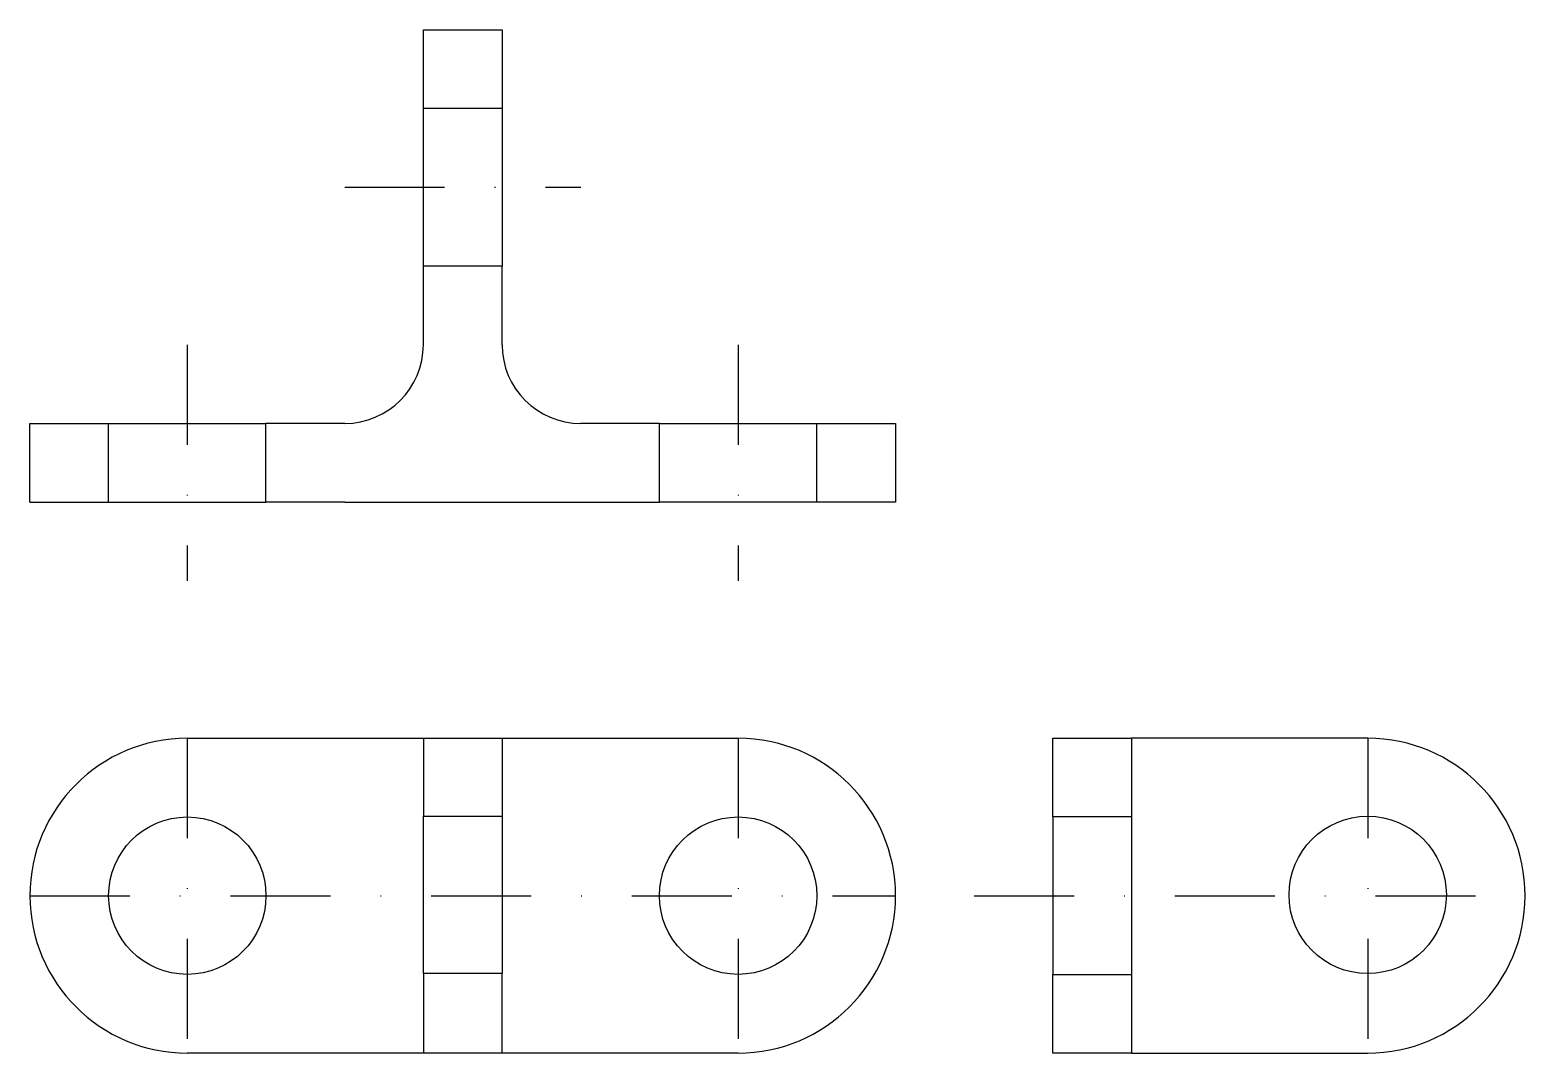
# Model space of a CAD drawing. Header units: millimetres. Extents: x -10 to 180, y -170 to -40.
import ezdxf

# ---------------------------------------------------------------- set-up
doc = ezdxf.new("R2010")
doc.units = ezdxf.units.MM
doc.linetypes.add('DASHDOT', pattern=[25.4, 12.7, -6.35, 0, -6.35])
doc.linetypes.add('DASHED', pattern=[19.05, 12.7, -6.35])
doc.layers.get('0').update_dxf_attribs({"linetype": 'CONTINUOUS', "lineweight": 25, "true_color": 0x000000})

msp = doc.modelspace()

# ---------------------------------------------------------------- linework, layer by layer
for p, q in [((40, -50), (40, -40)), ((40, -40), (50, -40)), ((50, -40), (50, -50)), ((40, -70), (40, -50)), ((50, -50), (50, -70)), ((40, -80), (40, -70)), ((50, -80), (50, -70)), ((-10, -100), (-10, -90)), ((-10, -90), (0, -90)), ((0, -90), (20, -90)), ((30, -90), (20, -90)), ((70, -90), (60, -90)), ((70, -90), (90, -90)), ((90, -90), (100, -90)), ((100, -90), (100, -100)), ((-10, -100), (0, -100)), ((0, -100), (20, -100)), ((30, -100), (20, -100)), ((30, -100), (60, -100)), ((60, -100), (70, -100)), ((90, -100), (70, -100)), ((100, -100), (90, -100)), ((10, -130), (40, -130)), ((40, -130), (50, -130)), ((40, -130), (40, -139.9)), ((50, -130), (50, -139.9)), ((50, -130), (80, -130)), ((120, -130), (130, -130)), ((120, -140), (120, -130)), ((130, -130), (130, -140)), ((160, -130), (130, -130)), ((40, -159.9), (40, -139.9)), ((50, -139.9), (50, -159.9)), ((120, -140), (120, -160)), ((130, -140), (130, -160)), ((40, -159.9), (40, -170)), ((50, -170), (50, -159.9)), ((120, -170), (120, -160)), ((130, -160), (130, -170)), ((40, -170), (10, -170)), ((50, -170), (40, -170)), ((80, -170), (50, -170)), ((130, -170), (120, -170)), ((130, -170), (160, -170))]:
    msp.add_line(p, q)
at = {"linetype": 'DASHED'}
for p, q in [((50, -50), (40, -50)), ((50, -70), (40, -70)), ((0, -100), (0, -90)), ((20, -100), (20, -90)), ((70, -100), (70, -90)), ((90, -100), (90, -90)), ((40, -139.9), (50, -139.9)), ((130, -140), (120, -140)), ((50, -159.9), (40, -159.9)), ((120, -160), (130, -160))]:
    msp.add_line(p, q, dxfattribs=at)
at = {"color": 1, "linetype": 'DASHDOT', "true_color": 0xff0000}
for p, q in [((30, -60), (60, -60)), ((10, -80), (10, -110)), ((80, -80), (80, -110)), ((10, -130), (10, -170)), ((80, -130), (80, -170)), ((160, -130), (160, -170)), ((-10, -150), (100, -150)), ((110, -150), (180, -150))]:
    msp.add_line(p, q, dxfattribs=at)
for centre in [(10, -150), (80, -150), (160, -149.9)]:
    msp.add_circle(centre, 10)
for centre, radius, start, end in [((30, -80), 10, 270, 0), ((60, -80), 10, 180, 270), ((10, -150), 20, 90, 270), ((80, -150), 20, 270, 90), ((160, -150), 20, 270, 90)]:
    msp.add_arc(centre, radius, start, end)

doc.saveas('drawing.dxf')
